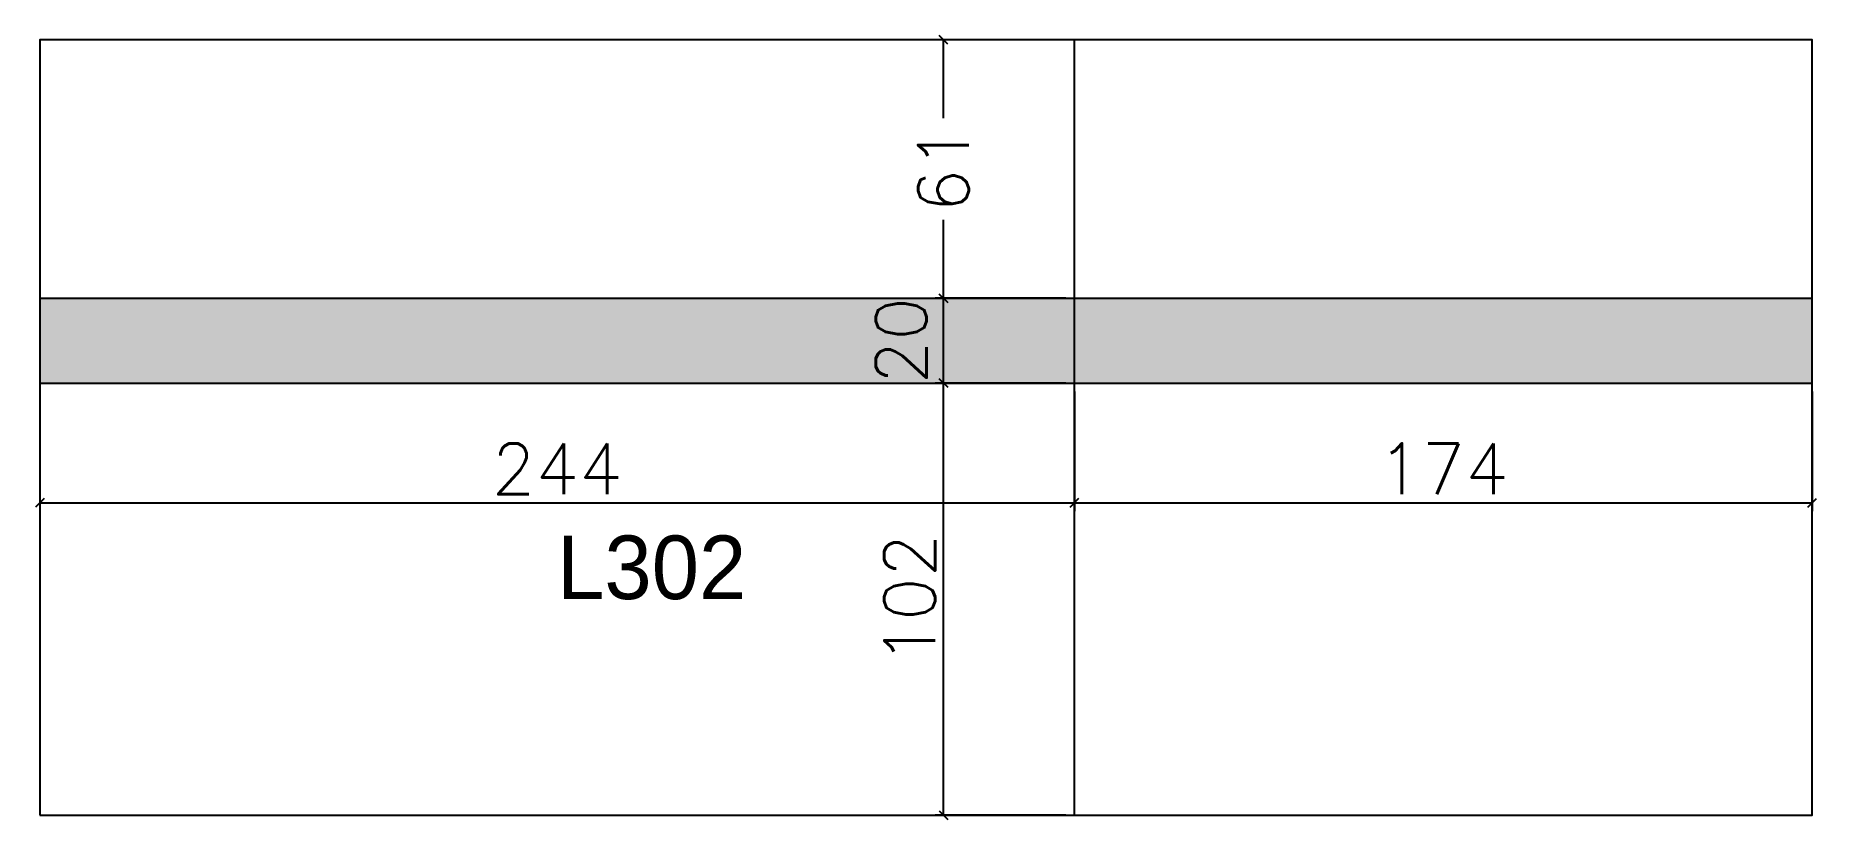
# Model space of a CAD drawing. Extents: x 1622 to 2042, y 3009 to 3194.
import ezdxf

# ---------------------------------------------------------------- set-up
doc = ezdxf.new("R2010")
doc.units = 0
for name, color, linetype in [('COTA', 241, 'Continuous'), ('Hachura', 251, 'Continuous'), ('NOMENCLATURA', 7, 'Continuous'), ('PAINEIS', 6, 'Continuous')]:
    doc.layers.add(name, color=color, linetype=linetype)
doc.styles.add('Romans', font='romans.shx', dxfattribs={"height": 12})
doc.dimstyles.new('cotas', dxfattribs={"dimtxt": 9, "dimasz": 2, "dimexe": 2, "dimexo": 2, "dimgap": 2, "dimtad": 1, "dimdec": 1, "dimzin": 12, "dimtxsty": 'Romans', "dimblk": 'OBLIQUE', "dimcen": 2.5, "dimclrd": 4, "dimclre": 4, "dimclrt": 240, "dimazin": 3, "dimtfac": 1, "dimtmove": 0, "dimatfit": 3})

# ---------------------------------------------------------------- blocks, each defined once
blk = doc.blocks.new('_OBLIQUE')
at = {"color": 0, "linetype": 'BYBLOCK'}
blk.add_line((-0.5, -0.5), (0.5, 0.5), dxfattribs=at)

msp = doc.modelspace()

# ---------------------------------------------------------------- hatches: boundary and pattern name
at = {"layer": 'Hachura'}
h = msp.add_hatch(color=8, dxfattribs=at)
h.dxf.hatch_style = 1
h.paths.add_polyline_path([(1622.5, 3132), (1622.5, 3112), (2040.5, 3112), (2040.5, 3132)])

# ---------------------------------------------------------------- linework, layer by layer
at = {"layer": 'PAINEIS'}
msp.add_line((1866.5, 3010), (1866.5, 3193), dxfattribs=at)
msp.add_lwpolyline([(1622.5, 3010), (2040.5, 3010), (2040.5, 3193), (1622.5, 3193)], close=True, dxfattribs=at)
at = {"layer": 'PAINEIS', "lineweight": 25}
for points in [[(1622.5, 3132), (2040.5, 3132)], [(1622.5, 3112), (2040.5, 3112)]]:
    msp.add_lwpolyline(points, dxfattribs=at)

# ---------------------------------------------------------------- texts
at = {"layer": 'NOMENCLATURA'}
msp.add_text('L302', height=15, dxfattribs=at).set_placement((1744.5, 3061))

# ---------------------------------------------------------------- dimensions: what is measured, and where the dimension line sits
at = {"layer": 'COTA'}
msp.add_linear_dim(base=(1835.64, 3132), p1=(1866.5, 3132), p2=(1866.5, 3193), angle=90, location=(1835.64, 3162.5), dimstyle='cotas', override={"dimtmove": 2}, dxfattribs=at).render()
for base, p1, p2 in [((1835.64, 3112), (1866.5, 3112), (1866.5, 3132)), ((1835.64, 3010), (1866.5, 3010), (1866.5, 3112))]:
    msp.add_linear_dim(base=base, p1=p1, p2=p2, angle=90, dimstyle='cotas', dxfattribs=at).render()
for base, p1, p2 in [((1622.5, 3083.73), (1622.5, 3112), (1866.5, 3112)), ((1866.5, 3083.73), (1866.5, 3112), (2040.5, 3112))]:
    msp.add_linear_dim(base=base, p1=p1, p2=p2, dimstyle='cotas', dxfattribs=at).render()

doc.saveas('drawing.dxf')
